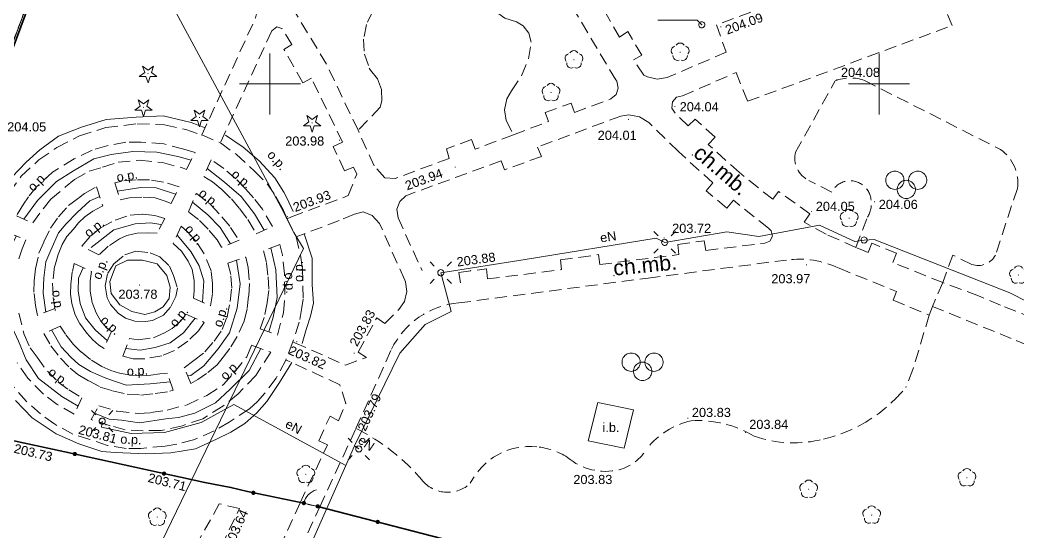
# Model space of a CAD drawing. Extents: x 0 to 7423283, y 0 to 5548300.
# Drawn here: x 7422329.5 to 7422411.4, y 5548163.2 to 5548205.2 of the extents above; entities that cross this region are included whole.
import ezdxf
from ezdxf.enums import TextEntityAlignment as Align

# ---------------------------------------------------------------- set-up
doc = ezdxf.new("R2010")
doc.units = 0
doc.header["$PDSIZE"] = 0.75
doc.linetypes.add('PRZER1-1', pattern=[2, 1, -1])
doc.linetypes.add('PRZER2-1', pattern=[3, 2, -1])
doc.layers.get('0').update_dxf_attribs({"linetype": 'CONTINUOUS', "lineweight": 13})
for name, color, linetype, lineweight, true_color in [('BUBS04', 7, 'PRZER2-1', 18, 0x0a0909), ('EGBD03', 7, 'CONTINUOUS', 18, 0x008000), ('EGBU01', 7, 'PRZER1-1', 18, 0x008000), ('OBOP01', 7, 'CONTINUOUS', 18, 0x008000), ('OBOP02', 7, 'CONTINUOUS', 18, 0x008000), ('OBOP05_02', 7, 'CONTINUOUS', 18, 0x0a0909), ('OBOP05_02_O', 7, 'CONTINUOUS', 18, 0x0a0909), ('SUPE04', 1, 'CONTINUOUS', 18, 0xff0000), ('SUPE04_O', 1, 'CONTINUOUS', 18, 0xff0000), ('SUUS15', 7, 'CONTINUOUS', 18, 0xff9100)]:
    doc.layers.add(name, color=color, linetype=linetype, lineweight=lineweight, true_color=true_color)
for name, color, linetype, lineweight in [('BUIB12_03', 7, 'CONTINUOUS', 18), ('BUIB12_03_O', 7, 'CONTINUOUS', 18), ('GSLKOC', 7, 'CONTINUOUS', 18), ('GTGETI_O', 7, 'CONTINUOUS', 18), ('KTCR02', 7, 'PRZER2-1', 18), ('KTOK04', 7, 'CONTINUOUS', 18), ('KTOK05_01', 7, 'CONTINUOUS', 35), ('RTPW02', 7, 'CONTINUOUS', 13), ('RTPW02_O', 7, 'CONTINUOUS', 13), ('SUSM', 7, 'CONTINUOUS', 18)]:
    doc.layers.add(name, color=color, linetype=linetype, lineweight=lineweight)
doc.layers.add('SUPS01_05', color=7, linetype='CONTINUOUS', true_color=0x803300)
doc.layers.add('SUPS01_05_O', color=7, linetype='CONTINUOUS', true_color=0x803300)
doc.styles.add('GEO-INFO', font='Arial')

# ---------------------------------------------------------------- blocks, each defined once
blk = doc.blocks.new('SPDIP')
blk.add_hatch(color=0).paths.add_polyline_path([(-0.09, 0), (-0.085595, -0.027812), (-0.072812, -0.052901), (-0.052901, -0.072812), (-0.027812, -0.085595), (0, -0.09), (0.027812, -0.085595), (0.052901, -0.072812), (0.072812, -0.052901), (0.085595, -0.027812), (0.09, 0), (0.085595, 0.027812), (0.072812, 0.052901), (0.052901, 0.072812), (0.027812, 0.085595), (0, 0.09), (-0.027812, 0.085595), (-0.052901, 0.072812), (-0.072812, 0.052901), (-0.085595, 0.027812)])
at = {"color": 0}
blk.add_lwpolyline([(0.177062, -0.544942), (-0.463555, -1.426676), (-0.463555, -0.336792), (-1.500096, 0), (-0.463555, 0.336792), (-0.463555, 1.426676), (0.177062, 0.544942), (1.213603, 0.881734), (0.572986, 0), (1.213603, -0.881734)], close=True, dxfattribs=at)
blk = doc.blocks.new('SPDLP')
blk.add_hatch(color=0).paths.add_polyline_path([(-0.09, 0), (-0.085595, -0.027812), (-0.072812, -0.052901), (-0.052901, -0.072812), (-0.027812, -0.085595), (0, -0.09), (0.027812, -0.085595), (0.052901, -0.072812), (0.072812, -0.052901), (0.085595, -0.027812), (0.09, 0), (0.085595, 0.027812), (0.072812, 0.052901), (0.052901, 0.072812), (0.027812, 0.085595), (0, 0.09), (-0.027812, 0.085595), (-0.052901, 0.072812), (-0.072812, 0.052901), (-0.085595, 0.027812)])
at = {"color": 0}
for points in [[(-1.292703, 0.137547), (-1.355024, 0.389802), (-1.327532, 0.648184), (-1.213525, 0.881678), (-1.026689, 1.062258), (-0.78945, 1.168249), (-0.530282, 1.186929)], [(-0.268652, 1.271938), (-0.048001, 1.40916), (0.20623, 1.462858), (0.463525, 1.426585), (0.693003, 1.304695), (0.867117, 1.11182), (0.964971, 0.871109)], [(1.126667, 0.648554), (1.325358, 0.481106), (1.454989, 0.255912), (1.5, 0), (1.454989, -0.255912), (1.325358, -0.481106), (1.126667, -0.648554)], [(-0.530282, -1.186929), (-0.78945, -1.168249), (-1.026689, -1.062258), (-1.213525, -0.881678), (-1.327532, -0.648184), (-1.355024, -0.389802), (-1.292703, -0.137547)], [(0.964971, -0.871109), (0.867117, -1.11182), (0.693003, -1.304695), (0.463525, -1.426585), (0.20623, -1.462858), (-0.048001, -1.40916), (-0.268652, -1.271938)]]:
    blk.add_lwpolyline(points, dxfattribs=at)
blk = doc.blocks.new('KOLO')
blk.add_hatch(color=0).paths.add_polyline_path([(0, 0.5), (-0.12941, 0.482963), (-0.25, 0.433013), (-0.353553, 0.353553), (-0.433013, 0.25), (-0.482963, 0.12941), (-0.5, 0), (-0.482963, -0.12941), (-0.433013, -0.25), (-0.353553, -0.353553), (-0.25, -0.433013), (-0.12941, -0.482963), (0, -0.5), (0.12941, -0.482963), (0.25, -0.433013), (0.353553, -0.353553), (0.433013, -0.25), (0.482963, -0.12941), (0.5, 0), (0.482963, 0.12941), (0.433013, 0.25), (0.353553, 0.353553), (0.25, 0.433013), (0.12941, 0.482963)])
blk = doc.blocks.new('POINT')
at = {"color": 0}
blk.add_point((0, 0), dxfattribs=at)
blk = doc.blocks.new('OKRAG_PELNY')
at = {"color": 0}
blk.add_lwpolyline([(0.5, 0), (0.482963, -0.12941), (0.433013, -0.25), (0.353553, -0.353553), (0.25, -0.433013), (0.12941, -0.482963), (0, -0.5), (-0.12941, -0.482963), (-0.25, -0.433013), (-0.353553, -0.353553), (-0.433013, -0.25), (-0.482963, -0.12941), (-0.5, 0), (-0.482963, 0.12941), (-0.433013, 0.25), (-0.353553, 0.353553), (-0.25, 0.433013), (-0.12941, 0.482963), (0, 0.5), (0.12941, 0.482963), (0.25, 0.433013), (0.353553, 0.353553), (0.433013, 0.25), (0.482963, 0.12941)], close=True, dxfattribs=at)
blk = doc.blocks.new('SUSM01_01')
at = {"color": 0}
for points in [[(-0.353553, 0.353553), (-0.212132, 0.212132)], [(0.353553, 0.353553), (0.212132, 0.212132)], [(-0.353553, -0.353553), (-0.212132, -0.212132)], [(0.353553, -0.353553), (0.212132, -0.212132)]]:
    blk.add_lwpolyline(points, dxfattribs=at)
blk.add_lwpolyline([(0.1, 0), (0.093969, -0.034202), (0.076604, -0.064279), (0.05, -0.086603), (0.025882, -0.096593), (0, -0.1), (-0.025882, -0.096593), (-0.05, -0.086603), (-0.073305, -0.068017), (-0.090097, -0.043388), (-0.098883, -0.014904), (-0.098883, 0.014904), (-0.090097, 0.043388), (-0.073305, 0.068017), (-0.05, 0.086603), (-0.022252, 0.097493), (0.007473, 0.09972), (0.036534, 0.093087), (0.062349, 0.078183), (0.082624, 0.056332), (0.095557, 0.029476)], close=True, dxfattribs=at)
blk = doc.blocks.new('KTOK04')
at = {"color": 0}
blk.add_lwpolyline([(0, 0), (-0.01711, -0.261052), (-0.068148, -0.517638), (-0.152241, -0.765367), (-0.267949, -1), (-0.413293, -1.217523), (-0.585786, -1.414214), (-0.782477, -1.586707), (-1, -1.732051)], dxfattribs=at)
blk = doc.blocks.new('BUBS04')
at = {"color": 0}
for points in [[(2.25, 1.875), (2.233246, 1.651437), (2.183359, 1.432867), (2.101453, 1.224174), (1.989358, 1.03002), (1.849578, 0.854741), (1.685235, 0.702253), (1.5, 0.575962), (1.298012, 0.478689), (1.083781, 0.412608), (0.862095, 0.379194), (0.637905, 0.379194), (0.416219, 0.412608), (0.201988, 0.478689), (0, 0.575962), (-0.185235, 0.702253), (-0.349578, 0.854741), (-0.489358, 1.03002), (-0.601453, 1.224174), (-0.683359, 1.432867), (-0.733246, 1.651437), (-0.75, 1.875), (-0.733246, 2.098563), (-0.683359, 2.317133), (-0.601453, 2.525826), (-0.489358, 2.71998), (-0.349578, 2.895259), (-0.185235, 3.047747), (0, 3.174038), (0.201988, 3.271311), (0.416219, 3.337392), (0.637905, 3.370806), (0.862095, 3.370806), (1.083781, 3.337392), (1.298012, 3.271311), (1.5, 3.174038), (1.685235, 3.047747), (1.849578, 2.895259), (1.989358, 2.71998), (2.101453, 2.525826), (2.183359, 2.317133), (2.233246, 2.098563)], [(0.75, 0), (0.733246, -0.223563), (0.683359, -0.442133), (0.601453, -0.650826), (0.489358, -0.84498), (0.349578, -1.020259), (0.185235, -1.172747), (0, -1.299038), (-0.201988, -1.396311), (-0.416219, -1.462392), (-0.637905, -1.495806), (-0.862095, -1.495806), (-1.083781, -1.462392), (-1.298012, -1.396311), (-1.5, -1.299038), (-1.685235, -1.172747), (-1.849578, -1.020259), (-1.989358, -0.84498), (-2.101453, -0.650826), (-2.183359, -0.442133), (-2.233246, -0.223563), (-2.25, 0), (-2.233246, 0.223563), (-2.183359, 0.442133), (-2.101453, 0.650826), (-1.989358, 0.84498), (-1.849578, 1.020259), (-1.685235, 1.172747), (-1.5, 1.299038), (-1.298012, 1.396311), (-1.083781, 1.462392), (-0.862095, 1.495806), (-0.637905, 1.495806), (-0.416219, 1.462392), (-0.201988, 1.396311), (0, 1.299038), (0.185235, 1.172747), (0.349578, 1.020259), (0.489358, 0.84498), (0.601453, 0.650826), (0.683359, 0.442133), (0.733246, 0.223563)], [(2.25, -1.875), (2.233246, -2.098563), (2.183359, -2.317133), (2.101453, -2.525826), (1.989358, -2.71998), (1.849578, -2.895259), (1.685235, -3.047747), (1.5, -3.174038), (1.298012, -3.271311), (1.083781, -3.337392), (0.862095, -3.370806), (0.637905, -3.370806), (0.416219, -3.337392), (0.201988, -3.271311), (0, -3.174038), (-0.185235, -3.047747), (-0.349578, -2.895259), (-0.489358, -2.71998), (-0.601453, -2.525826), (-0.683359, -2.317133), (-0.733246, -2.098563), (-0.75, -1.875), (-0.733246, -1.651437), (-0.683359, -1.432867), (-0.601453, -1.224174), (-0.489358, -1.03002), (-0.349578, -0.854741), (-0.185235, -0.702253), (0, -0.575962), (0.201988, -0.478689), (0.416219, -0.412608), (0.637905, -0.379194), (0.862095, -0.379194), (1.083781, -0.412608), (1.298012, -0.478689), (1.5, -0.575962), (1.685235, -0.702253), (1.849578, -0.854741), (1.989358, -1.03002), (2.101453, -1.224174), (2.183359, -1.432867), (2.233246, -1.651437)]]:
    blk.add_lwpolyline(points, close=True, dxfattribs=at)

msp = doc.modelspace()

# ---------------------------------------------------------------- linework, layer by layer
at = {"color": 7, "linetype": 'Continuous', "lineweight": 13, "elevation": 100, "flags": 128}
for points in [[(7422350, 5548197.5), (7422350, 5548202.5)], [(7422400, 5548197.5), (7422400, 5548202.5)], [(7422347.5, 5548200), (7422352.5, 5548200)], [(7422397.5, 5548200), (7422402.5, 5548200)]]:
    msp.add_lwpolyline(points, dxfattribs=at)
at = {"layer": 'BUBS04', "color": 18, "linetype": 'PRZER2-1', "lineweight": 18, "ltscale": 0.5, "true_color": 0x0a0909, "elevation": 10.14}
for points in [[(7422398.09, 5548186.59), (7422399.05, 5548189.07, 0.181646), (7422399.34, 5548190.47, 0.218356), (7422398.63, 5548191.72, 0.46809), (7422396.11, 5548191.11), (7422394.24, 5548192.08, -0.355829), (7422393.14, 5548194.41), (7422396.4, 5548200.25, -0.18562), (7422398.81, 5548200.27), (7422409.96, 5548194.62, -0.281668), (7422411.35, 5548191.41), (7422409.55, 5548185.96, -0.369061), (7422407.6, 5548185.19), (7422406.04, 5548185.96), (7422405.23, 5548183.7), (7422401.12, 5548185.35), (7422401.44, 5548186.11), (7422399.39, 5548186.93), (7422399.09, 5548186.17)], [(7422357.06, 5548171.73), (7422359.97, 5548178.21, -0.264376), (7422365.49, 5548182.03), (7422381.04, 5548184.07), (7422392.41, 5548185.55, -0.145654), (7422396.71, 5548184.88), (7422401.43, 5548182.97), (7422401.15, 5548182.26), (7422404.11, 5548181.03), (7422402.77, 5548176.56), (7422402.2, 5548175.1, -0.025705), (7422401.25, 5548174.08, -0.070601), (7422398.55, 5548172.05, -0.069815), (7422395.43, 5548170.86, -0.147434), (7422389.75, 5548171.09, 0.154457), (7422384.57, 5548172.36, 0.170786), (7422380.96, 5548170.1, -0.193912), (7422378.65, 5548168.34, -0.237125), (7422374.42, 5548169.36, 0.119882), (7422371.91, 5548170.23, 0.310977), (7422366.44, 5548167.23, -0.420388), (7422362.57, 5548167.39, 0.10407)]]:
    msp.add_lwpolyline(points, format="xyb", close=True, dxfattribs=at)
at = {"layer": 'BUIB12_03', "color": 7, "linetype": 'Continuous', "lineweight": 18, "elevation": 10.18}
msp.add_lwpolyline([(7422376.92, 5548173.87), (7422379.83, 5548173.26), (7422379.08, 5548170.12), (7422376.11, 5548170.73)], close=True, dxfattribs=at)
at = {"layer": 'EGBD03', "color": 96, "linetype": 'Continuous', "lineweight": 18, "true_color": 0x008000, "elevation": 10.3}
msp.add_lwpolyline([(7422255.35, 5548278.49), (7422248.49, 5548253.1), (7422240.39, 5548223.47), (7422232.19, 5548193.55), (7422247.5, 5548189.15), (7422282.6, 5548180.41), (7422301.87, 5548175.57), (7422312.62, 5548173.61), (7422317.43, 5548172.74), (7422345.7, 5548248.35), (7422295.99, 5548267.06), (7422289.86, 5548268.36), (7422265.15, 5548275.67)], close=True, dxfattribs=at)
msp.add_lwpolyline([(7422434.9, 5548214.47), (7422406.59, 5548225.32), (7422345.7, 5548248.35), (7422317.43, 5548172.74), (7422312.62, 5548173.61), (7422312.54, 5548171.89), (7422311.52, 5548169.79), (7422309.86, 5548168.41), (7422307.54, 5548167.74), (7422305.38, 5548168.07), (7422303.46, 5548169.17), (7422302.06, 5548170.93), (7422301.48, 5548172.95), (7422301.87, 5548175.57), (7422282.6, 5548180.41), (7422247.5, 5548189.15), (7422232.19, 5548193.55), (7422228, 5548178.12), (7422219.37, 5548146.4), (7422210.82, 5548114.83), (7422202.12, 5548083.12), (7422194.39, 5548053.5), (7422184.85, 5548019.75)], dxfattribs=at)
at = {"layer": 'EGBU01', "color": 7, "linetype": 'Continuous', "lineweight": 18, "elevation": 10.17}
msp.add_lwpolyline([(7422337.27, 5548225.81), (7422345.7, 5548248.35), (7422295.99, 5548267.06), (7422289.86, 5548268.36), (7422265.15, 5548275.67), (7422255.35, 5548278.49), (7422248.49, 5548253.1), (7422240.39, 5548223.47), (7422232.19, 5548193.55), (7422247.5, 5548189.15), (7422282.6, 5548180.41), (7422301.87, 5548175.57), (7422312.62, 5548173.61), (7422317.43, 5548172.74)], close=True, dxfattribs=at)
at = {"layer": 'EGBU01', "color": 96, "linetype": 'PRZER1-1', "lineweight": 18, "ltscale": 0.5, "true_color": 0x008000, "elevation": 10.18}
msp.add_lwpolyline([(7422337.27, 5548225.81), (7422345.7, 5548248.35), (7422295.99, 5548267.06), (7422289.86, 5548268.36), (7422265.15, 5548275.67), (7422255.35, 5548278.49), (7422248.49, 5548253.1), (7422240.39, 5548223.47), (7422232.19, 5548193.55), (7422247.5, 5548189.15), (7422282.6, 5548180.41), (7422301.87, 5548175.57), (7422312.62, 5548173.61), (7422317.43, 5548172.74)], close=True, dxfattribs=at)
at = {"layer": 'EGBU01', "color": 7, "linetype": 'Continuous', "lineweight": 18, "elevation": 10.17}
msp.add_lwpolyline([(7422434.9, 5548214.47), (7422406.59, 5548225.32), (7422376.95, 5548236.53), (7422372.77, 5548211.69), (7422337.27, 5548225.81), (7422317.43, 5548172.74), (7422312.62, 5548173.61), (7422312.54, 5548171.89), (7422311.52, 5548169.79), (7422309.86, 5548168.41), (7422307.54, 5548167.74), (7422305.38, 5548168.07), (7422303.46, 5548169.17), (7422302.06, 5548170.93), (7422301.48, 5548172.95), (7422301.87, 5548175.57), (7422282.6, 5548180.41), (7422247.5, 5548189.15), (7422232.19, 5548193.55), (7422228, 5548178.12), (7422219.37, 5548146.4), (7422210.82, 5548114.83)], dxfattribs=at)
at = {"layer": 'EGBU01', "color": 96, "linetype": 'PRZER1-1', "lineweight": 18, "ltscale": 0.5, "true_color": 0x008000, "elevation": 10.18}
msp.add_lwpolyline([(7422434.9, 5548214.47), (7422406.59, 5548225.32), (7422376.95, 5548236.53), (7422372.77, 5548211.69), (7422337.27, 5548225.81), (7422317.43, 5548172.74), (7422312.62, 5548173.61), (7422312.54, 5548171.89), (7422311.52, 5548169.79), (7422309.86, 5548168.41), (7422307.54, 5548167.74), (7422305.38, 5548168.07), (7422303.46, 5548169.17), (7422302.06, 5548170.93), (7422301.48, 5548172.95), (7422301.87, 5548175.57), (7422282.6, 5548180.41), (7422247.5, 5548189.15), (7422232.19, 5548193.55), (7422228, 5548178.12), (7422219.37, 5548146.4), (7422210.82, 5548114.83)], dxfattribs=at)
at = {"layer": 'GSLKOC', "color": 7, "linetype": 'PRZER2-1', "lineweight": 18, "ltscale": 0.5, "elevation": 10.18}
for points in [[(7422344.41, 5548195.81), (7422348.82, 5548205.42), (7422349.08, 5548206.52), (7422348.59, 5548207.94, 0.141206), (7422342.33, 5548215.24), (7422334.51, 5548218.05)], [(7422354.09, 5548165.3), (7422357.06, 5548171.73), (7422359.97, 5548178.21, -0.264376), (7422365.49, 5548182.03), (7422381.04, 5548184.07), (7422392.41, 5548185.55, -0.145654), (7422396.71, 5548184.88), (7422401.43, 5548182.97), (7422401.15, 5548182.26), (7422404.11, 5548181.03), (7422404.37, 5548181.75)]]:
    msp.add_lwpolyline(points, format="xyb", dxfattribs=at)
for points in [[(7422369.98, 5548195.83), (7422366.84, 5548194.64), (7422366.55, 5548195.44), (7422364.48, 5548194.66), (7422364.71, 5548193.89), (7422360.27, 5548192.24), (7422359.43, 5548192.3), (7422358.55, 5548193.27), (7422357.23, 5548196.19), (7422354.64, 5548201.62), (7422351.86, 5548206.21), (7422351.61, 5548206.93), (7422351.68, 5548207.8), (7422355.72, 5548216.53), (7422356.58, 5548217.18), (7422357.6, 5548217.25), (7422364.34, 5548214.67), (7422370.18, 5548212.43), (7422372, 5548210.98), (7422373.54, 5548208.48)], [(7422364.34, 5548214.67), (7422362.87, 5548210.51), (7422361.91, 5548208.83), (7422360.21, 5548207.67), (7422358.71, 5548206.27), (7422358.45, 5548205.97), (7422357.91, 5548204.87), (7422357.68, 5548203.67), (7422357.76, 5548202.45), (7422358.15, 5548201.3), (7422358.24, 5548201.12), (7422358.84, 5548200.41), (7422359.16, 5548199.54), (7422359.18, 5548198.6), (7422359.04, 5548198.08), (7422357.23, 5548196.19)], [(7422369.4, 5548196.99), (7422369.26, 5548197.88), (7422369.44, 5548198.77), (7422369.82, 5548199.42), (7422370.66, 5548200.66), (7422371.21, 5548202.05), (7422371.45, 5548203.42), (7422371.26, 5548204.17), (7422370.79, 5548204.77), (7422370.24, 5548205.1), (7422369.29, 5548205.39), (7422368.48, 5548205.97), (7422367.95, 5548206.65), (7422368.2, 5548207.75), (7422370.18, 5548212.43)], [(7422386.66, 5548204.85), (7422387.45, 5548202.6), (7422382.61, 5548200.53), (7422381.79, 5548200.39), (7422380.98, 5548200.57), (7422380.68, 5548200.72), (7422379.85, 5548201.96), (7422380.53, 5548202.35), (7422379.37, 5548204.29), (7422378.69, 5548203.82), (7422376.19, 5548208.29), (7422376.92, 5548208.48), (7422376.15, 5548211.58), (7422375.33, 5548211.35)], [(7422389.21, 5548198.57), (7422406.01, 5548204.79), (7422405.39, 5548206.2), (7422408.64, 5548207.37), (7422408.39, 5548208.19), (7422410.57, 5548208.97), (7422409.82, 5548211.06), (7422407.56, 5548210.26), (7422407.29, 5548211.05), (7422404.01, 5548209.82), (7422403.53, 5548211.08), (7422386.66, 5548204.85)], [(7422369.4, 5548196.99), (7422369.98, 5548195.83), (7422372.87, 5548196.91), (7422372.59, 5548197.65), (7422374.72, 5548198.43), (7422375, 5548197.64), (7422377.98, 5548198.77), (7422378.41, 5548199.13), (7422378.59, 5548199.66), (7422378.46, 5548200.21), (7422378.38, 5548200.32), (7422373.54, 5548208.48)], [(7422351.76, 5548189.09), (7422356.43, 5548190.83), (7422357.12, 5548192.59), (7422356.85, 5548193.17), (7422356.13, 5548192.86), (7422355.19, 5548194.87), (7422355.95, 5548195.23), (7422353.4, 5548200.48), (7422352.69, 5548200.1), (7422351.15, 5548202.81), (7422351.8, 5548203.24), (7422350.97, 5548204.54), (7422350.57, 5548204.69), (7422350.14, 5548204.34), (7422345.93, 5548195.16)], [(7422405.23, 5548183.7), (7422401.12, 5548185.35), (7422401.44, 5548186.11), (7422399.39, 5548186.93), (7422399.09, 5548186.17), (7422398.09, 5548186.59), (7422395.66, 5548187.66), (7422393.85, 5548188.65), (7422394.32, 5548189.33), (7422391.74, 5548191.18), (7422391.27, 5548190.53), (7422388.54, 5548192.72), (7422385.97, 5548195.04), (7422386.53, 5548195.63), (7422384.91, 5548197.1), (7422384.33, 5548196.55), (7422383.26, 5548197.59), (7422383, 5548198.02), (7422383.05, 5548198.52), (7422383.38, 5548198.9), (7422383.86, 5548199.01), (7422388.26, 5548200.94), (7422389.21, 5548198.57)], [(7422365.63, 5548183.68), (7422365.51, 5548184.52), (7422367.76, 5548184.83), (7422367.86, 5548184), (7422373.94, 5548184.76), (7422373.85, 5548185.57), (7422376.98, 5548185.99), (7422377.07, 5548185.18), (7422383.56, 5548186), (7422383.47, 5548186.81), (7422385.64, 5548187.13), (7422385.79, 5548186.33), (7422390.63, 5548186.94), (7422391.04, 5548187.11), (7422391.25, 5548187.5), (7422391.15, 5548187.94), (7422390.91, 5548188.16), (7422388.04, 5548190.45), (7422387.51, 5548189.81), (7422385.81, 5548191.23), (7422386.35, 5548191.88), (7422383.52, 5548194.46), (7422381.09, 5548196.84), (7422380.33, 5548197.29), (7422379.46, 5548197.45), (7422378.8, 5548197.36), (7422371.95, 5548194.82), (7422372.28, 5548194.05), (7422369.25, 5548192.94), (7422368.97, 5548193.69)], [(7422328.58, 5548191.1), (7422329.59, 5548192.42), (7422331.03, 5548193.76), (7422332.51, 5548194.78), (7422334.36, 5548195.73), (7422336.52, 5548196.41), (7422339.11, 5548196.73), (7422341.35, 5548196.63), (7422343.08, 5548196.26), (7422344.41, 5548195.81)], [(7422344.41, 5548195.81), (7422345.93, 5548195.16)], [(7422345.93, 5548195.16), (7422347.22, 5548194.23), (7422348.73, 5548192.84), (7422349.76, 5548191.79), (7422350.49, 5548190.76), (7422351.01, 5548189.85), (7422351.42, 5548188.94), (7422351.76, 5548189.09)], [(7422368.97, 5548193.69), (7422361.15, 5548190.82), (7422360.66, 5548190.35), (7422360.42, 5548189.71), (7422360.51, 5548189.02), (7422362.49, 5548184.68)], [(7422351.42, 5548188.94), (7422352.15, 5548187.46)], [(7422359, 5548188.54), (7422358.4, 5548189.19), (7422357.65, 5548189.51), (7422356.93, 5548189.31), (7422355.69, 5548188.78), (7422352.15, 5548187.46), (7422352.51, 5548185.95), (7422352.67, 5548184.84), (7422352.71, 5548183.43), (7422352.72, 5548182.35), (7422352.62, 5548181.66), (7422352.4, 5548180.44), (7422351.88, 5548178.85), (7422352.03, 5548178.77)], [(7422352.03, 5548178.77), (7422356.2, 5548176.93), (7422357.91, 5548177.56), (7422357.25, 5548178), (7422358.76, 5548180.8), (7422359.42, 5548180.35), (7422360.57, 5548181.49), (7422361.05, 5548182.16), (7422361.24, 5548182.96), (7422361.12, 5548183.77), (7422361.06, 5548183.91), (7422359, 5548188.54)], [(7422328.58, 5548187.76), (7422329.95, 5548187.21), (7422329.65, 5548186.46), (7422329.38, 5548185.65)], [(7422329.39, 5548181.2), (7422329.81, 5548179.43), (7422330.31, 5548178.35), (7422330.89, 5548177.58), (7422331.73, 5548176.42), (7422332.61, 5548175.54), (7422333.48, 5548174.91), (7422334.57, 5548174.25), (7422333.94, 5548172.9), (7422332.53, 5548173.7), (7422331.41, 5548174.54), (7422330.12, 5548175.86), (7422329.26, 5548177.11)], [(7422351.88, 5548178.85), (7422351.29, 5548177.32)], [(7422351.41, 5548177.32), (7422351.31, 5548177.34), (7422350.51, 5548175.86), (7422349.59, 5548174.64), (7422348.97, 5548173.93), (7422348.31, 5548173.35), (7422346.65, 5548172.26), (7422345.43, 5548171.54), (7422343.73, 5548170.79), (7422342.35, 5548170.44), (7422341.39, 5548170.29), (7422339.41, 5548170.09), (7422338.2, 5548170.08), (7422336.67, 5548170.33), (7422335.22, 5548170.83), (7422333.81, 5548171.26), (7422332.33, 5548172.08), (7422331.17, 5548172.93), (7422330.01, 5548173.94), (7422328.95, 5548175.14)], [(7422352.47, 5548165.64), (7422354.72, 5548170.38), (7422354, 5548170.71), (7422354.93, 5548172.74), (7422355.63, 5548172.37), (7422356.22, 5548173.78), (7422355.73, 5548175.32), (7422351.41, 5548177.32)]]:
    msp.add_lwpolyline(points, dxfattribs=at)
for points in [[(7422329.19, 5548189.17), (7422330.53, 5548188.59), (7422331.39, 5548189.76), (7422332.02, 5548190.53), (7422333.21, 5548191.55), (7422333.96, 5548192.15), (7422335.15, 5548192.83), (7422336.26, 5548193.16), (7422337.53, 5548193.57), (7422339.3, 5548193.75), (7422341.17, 5548193.54), (7422342.88, 5548193.09), (7422343.15, 5548192.98), (7422343.85, 5548194.38), (7422342.93, 5548194.64), (7422341.3, 5548195.07), (7422339.44, 5548195.23), (7422338.18, 5548195.21), (7422336.62, 5548194.92), (7422335.4, 5548194.56), (7422333.93, 5548193.86), (7422332.15, 5548192.76), (7422330.86, 5548191.58), (7422330.18, 5548190.74), (7422329.77, 5548190.14)], [(7422348.86, 5548187.71), (7422350.2, 5548188.31), (7422349.38, 5548189.72), (7422348.66, 5548190.64), (7422347.97, 5548191.43), (7422347.21, 5548192.2), (7422346.22, 5548193.05), (7422345.18, 5548193.77), (7422344.56, 5548192.41), (7422345.27, 5548191.96), (7422346.04, 5548191.33), (7422346.83, 5548190.56), (7422347.5, 5548189.77), (7422348.19, 5548188.87)], [(7422335.75, 5548191.56), (7422336.29, 5548189.99), (7422335.45, 5548189.56), (7422334.79, 5548189.08), (7422334.28, 5548188.6), (7422333.86, 5548188.08), (7422333.32, 5548187.48), (7422332.94, 5548186.82), (7422332.62, 5548186), (7422332.32, 5548185.01), (7422332.15, 5548183.66), (7422332.2, 5548182.47), (7422332.34, 5548181.57), (7422330.91, 5548181.01), (7422330.75, 5548181.82), (7422330.62, 5548182.92), (7422330.64, 5548183.83), (7422330.76, 5548184.82), (7422331.04, 5548186.1), (7422331.45, 5548187.04), (7422331.98, 5548188.17), (7422332.64, 5548189.1), (7422333.47, 5548190.02), (7422334.32, 5548190.65), (7422334.77, 5548191)], [(7422341.89, 5548190.2), (7422342.55, 5548191.56), (7422341.27, 5548191.95), (7422340.12, 5548192.13), (7422339.01, 5548192.14), (7422337.85, 5548192.03), (7422337.27, 5548191.87), (7422337.69, 5548190.5), (7422338.48, 5548190.66), (7422339.58, 5548190.71), (7422340.58, 5548190.65), (7422341.4, 5548190.39)], [(7422343.96, 5548191.02), (7422345.14, 5548190.07), (7422346.06, 5548189.1), (7422346.77, 5548188.23), (7422347.46, 5548187.17), (7422346.03, 5548186.6), (7422345.67, 5548187.22), (7422344.92, 5548188.08), (7422344.14, 5548188.87), (7422343.3, 5548189.51)], [(7422335.96, 5548185.97), (7422334.56, 5548186.68), (7422335.26, 5548187.52), (7422336.14, 5548188.21), (7422337.29, 5548188.83), (7422338.53, 5548189.24), (7422339.57, 5548189.31), (7422340.55, 5548189.2), (7422341.36, 5548188.97), (7422340.73, 5548187.75), (7422339.92, 5548187.78), (7422339.11, 5548187.74), (7422338.26, 5548187.56), (7422337.66, 5548187.29), (7422336.73, 5548186.68)], [(7422342.71, 5548188.32), (7422342.06, 5548186.91), (7422342.74, 5548186.29), (7422343.29, 5548185.45), (7422343.62, 5548184.76), (7422343.77, 5548183.86), (7422343.79, 5548183.01), (7422343.72, 5548182.41), (7422345.13, 5548181.8), (7422345.29, 5548182.82), (7422345.29, 5548183.62), (7422345.16, 5548184.66), (7422344.59, 5548186.06), (7422343.93, 5548187.08), (7422343.25, 5548187.84)], [(7422349.2, 5548179.91), (7422350.62, 5548179.39), (7422351.1, 5548181.23), (7422351.23, 5548182.76), (7422351.18, 5548184.41), (7422351.02, 5548185.96), (7422350.81, 5548186.82), (7422349.46, 5548186.31), (7422349.72, 5548185.29), (7422349.85, 5548184.17), (7422349.91, 5548183.06), (7422349.77, 5548182.05), (7422349.53, 5548180.84)], [(7422338.09, 5548185.97), (7422338.99, 5548186.28), (7422340.16, 5548186.14), (7422340.97, 5548185.8), (7422341.75, 5548185.05), (7422342.07, 5548184.27), (7422342.4, 5548183.23), (7422342.27, 5548182.57), (7422341.82, 5548181.66), (7422341.25, 5548181.03), (7422340.37, 5548180.59), (7422339.78, 5548180.5), (7422338.91, 5548180.53), (7422338.14, 5548180.79), (7422337.55, 5548181.2), (7422336.9, 5548181.89), (7422336.63, 5548182.45), (7422336.46, 5548183.44), (7422336.68, 5548184.47), (7422337.19, 5548185.23)], [(7422346.55, 5548185.29), (7422348.01, 5548185.79), (7422348.2, 5548184.93), (7422348.31, 5548183.62), (7422348.25, 5548182.58), (7422348.13, 5548181.53), (7422347.88, 5548180.53), (7422347.3, 5548179.28), (7422346.71, 5548178.29), (7422346.16, 5548177.58), (7422345.67, 5548176.95), (7422344.79, 5548176.23), (7422344.07, 5548175.74), (7422343.51, 5548175.42), (7422342.96, 5548176.71), (7422343.75, 5548177.3), (7422344.65, 5548178.01), (7422345.41, 5548178.9), (7422346.07, 5548179.84), (7422346.49, 5548180.9), (7422346.73, 5548182.16), (7422346.86, 5548183.25), (7422346.79, 5548184.36)], [(7422337, 5548179.69), (7422336.38, 5548178.29), (7422335.96, 5548178.57), (7422335.46, 5548179), (7422334.96, 5548179.56), (7422334.35, 5548180.39), (7422333.99, 5548181.14), (7422333.73, 5548181.98), (7422333.63, 5548182.74), (7422333.66, 5548183.57), (7422333.78, 5548184.61), (7422333.92, 5548185.26), (7422335.36, 5548184.61), (7422335.24, 5548183.83), (7422335.24, 5548183), (7422335.4, 5548182.07), (7422335.74, 5548181.22), (7422336.12, 5548180.54), (7422336.57, 5548180)], [(7422343.1, 5548181.11), (7422344.61, 5548180.43), (7422344.14, 5548179.73), (7422343.25, 5548178.9), (7422342.15, 5548178.12), (7422341.11, 5548177.7), (7422339.72, 5548177.44), (7422338.77, 5548177.45), (7422337.91, 5548177.66), (7422338.47, 5548179.1), (7422339.18, 5548179), (7422340.44, 5548179.18), (7422341.34, 5548179.57), (7422341.98, 5548179.93), (7422342.53, 5548180.4), (7422342.89, 5548180.82)], [(7422332.78, 5548180.12), (7422331.43, 5548179.53), (7422332.01, 5548178.52), (7422332.8, 5548177.51), (7422333.59, 5548176.68), (7422334.24, 5548176.15), (7422335.13, 5548175.63), (7422336.07, 5548175.13), (7422337.07, 5548174.83), (7422338.29, 5548174.55), (7422339.4, 5548174.47), (7422340.59, 5548174.59), (7422341.77, 5548174.78), (7422342.05, 5548174.87), (7422341.58, 5548176.28), (7422340.95, 5548176.2), (7422340.22, 5548176.1), (7422339.45, 5548176.05), (7422338.59, 5548176.1), (7422337.65, 5548176.26), (7422336.94, 5548176.5), (7422336.2, 5548176.81), (7422335.27, 5548177.38), (7422334.47, 5548178.03), (7422333.86, 5548178.61), (7422333.21, 5548179.47)], [(7422348.49, 5548178.56), (7422350.06, 5548177.98), (7422348.83, 5548176.09), (7422347.4, 5548174.58), (7422346.14, 5548173.56), (7422344.5, 5548172.53), (7422342.81, 5548171.96), (7422341.06, 5548171.56), (7422339.6, 5548171.55), (7422338.11, 5548171.63), (7422336.89, 5548171.95), (7422335.33, 5548172.47), (7422335.94, 5548173.59), (7422337.45, 5548173.14), (7422339.17, 5548172.96), (7422340.23, 5548173.03), (7422341.56, 5548173.24), (7422343.21, 5548173.68), (7422344.83, 5548174.44), (7422346.18, 5548175.33), (7422347.1, 5548176.35), (7422348.09, 5548177.62)]]:
    msp.add_lwpolyline(points, close=True, dxfattribs=at)
at = {"layer": 'KTCR02', "color": 7, "linetype": 'PRZER2-1', "lineweight": 18, "ltscale": 0.5, "elevation": 10.18}
msp.add_lwpolyline([(7422415.41, 5548179.71), (7422409.97, 5548181.85), (7422408.16, 5548182.61), (7422405.23, 5548183.7), (7422404.37, 5548181.75), (7422411.26, 5548178.94), (7422413.07, 5548178.21)], dxfattribs=at)
for points in [[(7422413.02, 5548131.88), (7422408.9, 5548124.5), (7422407, 5548122.03, -0.282144), (7422402.74, 5548120.53), (7422394.86, 5548121.15), (7422390.81, 5548121.68), (7422383.64, 5548123.07), (7422374.62, 5548125.11), (7422366.82, 5548127.15), (7422365.03, 5548127.57), (7422363.24, 5548128.03), (7422355.15, 5548130.48), (7422341.2, 5548135.21, -0.425492), (7422340.94, 5548136.38), (7422346.88, 5548149.52), (7422354.09, 5548165.3), (7422352.47, 5548165.64), (7422345.34, 5548149.92), (7422339.41, 5548136.88, -0.192115), (7422337.76, 5548136.04), (7422326.01, 5548140.19)], [(7422328.97, 5548147.47), (7422330.28, 5548151.08), (7422332.01, 5548153.51), (7422336.34, 5548152.5, 0.317572), (7422341.5, 5548154.31), (7422344.71, 5548159.35), (7422347.49, 5548165.16), (7422345.84, 5548165.56), (7422340.04, 5548155.13, -0.331423), (7422336.19, 5548154.17), (7422332.39, 5548154.9), (7422327.7, 5548155.39)]]:
    msp.add_lwpolyline(points, format="xyb", dxfattribs=at)
at = {"layer": 'KTOK04', "color": 7, "linetype": 'Continuous', "lineweight": 18, "elevation": 10.18}
msp.add_lwpolyline([(7422353.92, 5548165.34), (7422352.78, 5548165.61)], dxfattribs=at)
at = {"layer": 'KTOK05_01', "color": 7, "linetype": 'Continuous', "lineweight": 35, "elevation": 10.18}
for points in [[(7422317.81, 5548173.11), (7422334.51, 5548218.05)], [(7422308.17, 5548175.12), (7422317.56, 5548172.69), (7422317.81, 5548173.11), (7422333.16, 5548169.82), (7422344.66, 5548167.29), (7422346.79, 5548166.9), (7422348.16, 5548166.55), (7422352.78, 5548165.61)], [(7422420.68, 5548175.74), (7422420.45, 5548175.22), (7422419.93, 5548174.07), (7422419.21, 5548172.39), (7422416.94, 5548167.63), (7422411.86, 5548161.71), (7422410.61, 5548160.62), (7422405.02, 5548157.08), (7422400.36, 5548155.53), (7422398.38, 5548155.09), (7422394.48, 5548155.12), (7422380.92, 5548158.45), (7422367.98, 5548161.7), (7422353.92, 5548165.34)]]:
    msp.add_lwpolyline(points, dxfattribs=at)
at = {"layer": 'OBOP05_02', "color": 18, "linetype": 'Continuous', "lineweight": 18, "true_color": 0x0a0909, "elevation": 10.1}
for points in [[(7422328.83, 5548192.37), (7422329.98, 5548193.59), (7422331.12, 5548194.59), (7422332.65, 5548195.71), (7422334.54, 5548196.44), (7422336.55, 5548197.07), (7422339.03, 5548197.26), (7422341.24, 5548197.37), (7422343.54, 5548196.83), (7422344.68, 5548196.39)], [(7422346.34, 5548195.78), (7422347.81, 5548194.8), (7422349.12, 5548193.68), (7422350.39, 5548192.29), (7422351.15, 5548191.12), (7422351.35, 5548190.72), (7422351.9, 5548189.54)], [(7422329.79, 5548188.91), (7422330.92, 5548190.42), (7422332.49, 5548191.99), (7422333.88, 5548192.88), (7422335.54, 5548193.86), (7422336.97, 5548194.2), (7422338.73, 5548194.45), (7422340.7, 5548194.4), (7422342.45, 5548194.04), (7422343.53, 5548193.74)], [(7422344.85, 5548193.05), (7422346.26, 5548191.93), (7422347.64, 5548190.76), (7422348.72, 5548189.33), (7422349.51, 5548188)], [(7422337.48, 5548191.21), (7422339.41, 5548191.51), (7422340.67, 5548191.48), (7422342.25, 5548190.95)], [(7422331.59, 5548181.28), (7422331.37, 5548182.84), (7422331.45, 5548184.1), (7422331.59, 5548185.4), (7422332, 5548186.37), (7422332.64, 5548187.77), (7422333.27, 5548188.53), (7422334.18, 5548189.44), (7422335.22, 5548190.41), (7422336.03, 5548190.75)], [(7422343.65, 5548190.31), (7422344.91, 5548189.27), (7422345.91, 5548188.21), (7422346.76, 5548186.89)], [(7422335.33, 5548186.58), (7422337.19, 5548188.03), (7422338.93, 5548188.51), (7422340.2, 5548188.61), (7422341.05, 5548188.47)], [(7422334.25, 5548173.56), (7422332.92, 5548174.36), (7422330.99, 5548175.84), (7422330, 5548177.36), (7422329.35, 5548178.88), (7422328.73, 5548180.25), (7422328.22, 5548181.6), (7422328.17, 5548183.08), (7422328.55, 5548184.94), (7422328.61, 5548186.39), (7422329.17, 5548187.52)], [(7422342.38, 5548187.6), (7422343.5, 5548186.24), (7422344.19, 5548185.08), (7422344.56, 5548183.84), (7422344.46, 5548182.09)], [(7422352.8, 5548187.71), (7422353.47, 5548185.7), (7422353.45, 5548183.52), (7422353.56, 5548182.01), (7422353.32, 5548180.94), (7422352.97, 5548179.84), (7422352.65, 5548178.69)], [(7422350.08, 5548186.55), (7422350.47, 5548184.74), (7422350.58, 5548182.47), (7422350.25, 5548180.85), (7422349.9, 5548179.66)], [(7422336.66, 5548178.92), (7422335.66, 5548179.83), (7422334.85, 5548180.81), (7422334.42, 5548181.99), (7422334.25, 5548183.02), (7422334.27, 5548184.05), (7422334.67, 5548184.92)], [(7422347.25, 5548185.53), (7422347.54, 5548183.61), (7422347.31, 5548181.6), (7422346.69, 5548179.59), (7422345.74, 5548178.26), (7422344.57, 5548176.88), (7422343.51, 5548176.08), (7422343.25, 5548176.04)], [(7422343.87, 5548180.77), (7422342.9, 5548179.59), (7422341.82, 5548178.76), (7422340.57, 5548178.36), (7422339.35, 5548178.15), (7422338.16, 5548178.3)], [(7422341.82, 5548175.55), (7422340.17, 5548175.4), (7422338.19, 5548175.29), (7422336.54, 5548175.85), (7422335.26, 5548176.41), (7422334.32, 5548176.99), (7422333.65, 5548177.58), (7422332.85, 5548178.42), (7422332.06, 5548179.81)], [(7422349.26, 5548178.28), (7422348.29, 5548176.5), (7422346.71, 5548174.94), (7422345.52, 5548173.83), (7422343.84, 5548172.99), (7422342.48, 5548172.64), (7422341.45, 5548172.53), (7422339.3, 5548172.18), (7422337.8, 5548172.4), (7422336.81, 5548172.5), (7422335.61, 5548172.98)], [(7422351.79, 5548177.14), (7422350.79, 5548175.51), (7422349.74, 5548173.94), (7422348.92, 5548173.01), (7422347.94, 5548172.13), (7422346.8, 5548171.44), (7422345.61, 5548170.84), (7422343.9, 5548170.06), (7422341.87, 5548169.73), (7422339.81, 5548169.66), (7422337.28, 5548169.76), (7422336.19, 5548169.84), (7422334.3, 5548170.46), (7422332.44, 5548171.3), (7422330.48, 5548172.61), (7422329.1, 5548174.02)]]:
    msp.add_lwpolyline(points, dxfattribs=at)
msp.add_lwpolyline([(7422339.54, 5548185.55), (7422340.75, 5548185.25), (7422341.53, 5548184.29), (7422341.82, 5548183.32), (7422341.72, 5548182.4), (7422341.22, 5548181.72), (7422340.56, 5548181.29), (7422339.72, 5548181.08), (7422338.66, 5548181.32), (7422337.67, 5548181.88), (7422336.96, 5548182.79), (7422336.85, 5548183.78), (7422337.35, 5548185.07), (7422338.31, 5548185.53)], close=True, dxfattribs=at)
at = {"layer": 'SUPE04', "color": 1, "linetype": 'Continuous', "lineweight": 18, "true_color": 0xff0000, "elevation": 10.18}
for points in [[(7422294.42, 5548250.39), (7422297.21, 5548253.66), (7422310.13, 5548249.73), (7422346.33, 5548237.14), (7422346.66, 5548236.91), (7422343.07, 5548226.98), (7422339.56, 5548217.7), (7422338.09, 5548213.58), (7422340.89, 5548208.61), (7422341.14, 5548207.99), (7422350.93, 5548189.86), (7422351.96, 5548187.82), (7422352.74, 5548186.5), (7422338.72, 5548157.49), (7422345.35, 5548152.55), (7422352.72, 5548136.72), (7422381.48, 5548124.87), (7422385.94, 5548124.31), (7422391.48, 5548123.76), (7422404.77, 5548122.02), (7422417.61, 5548122.86)], [(7422356.24, 5548168.68), (7422356.94, 5548170.3), (7422360.67, 5548177.91), (7422362.73, 5548180.25), (7422364.88, 5548181.34), (7422364.3, 5548183.49), (7422364.02, 5548184.51), (7422370.95, 5548185.58), (7422381.71, 5548187.34), (7422382.4, 5548187), (7422387.5, 5548187.86), (7422390.13, 5548187.48), (7422395.12, 5548188.42)], [(7422395.12, 5548188.42), (7422398, 5548187.07), (7422398.77, 5548187.19), (7422399.59, 5548187.23), (7422410.74, 5548182.86), (7422414.96, 5548180.71), (7422416.42, 5548181.12), (7422431.31, 5548176.64), (7422433.85, 5548186.28)], [(7422349.2, 5548151.94), (7422349.11, 5548152.65), (7422356.24, 5548168.68), (7422347.04, 5548173.71), (7422344.36, 5548172.22), (7422341.33, 5548171.4), (7422338.61, 5548171.33), (7422336.17, 5548171.84), (7422336.23, 5548172.33)], [(7422356.94, 5548170.3), (7422357.29, 5548170.05)]]:
    msp.add_lwpolyline(points, dxfattribs=at)
at = {"layer": 'SUPS01_05_O', "color": 36, "linetype": 'Continuous', "lineweight": 9, "true_color": 0x803300, "elevation": 10.8, "flags": 128}
msp.add_lwpolyline([(7422381.85, 5548205.217), (7422385.053, 5548205.217), (7422385.44, 5548204.85)], dxfattribs=at)

# ---------------------------------------------------------------- block references
at = {"layer": 'BUBS04', "color": 18, "lineweight": 18, "true_color": 0x0a0909, "xscale": 0.5, "yscale": 0.5, "rotation": 90}
for p in [(7422402.232, 5548191.72, 10.14), (7422380.585, 5548176.793, 10.14)]:
    msp.add_blockref('BUBS04', p, dxfattribs=at)
at = {"layer": 'GSLKOC', "color": 7, "lineweight": 18, "xscale": 0.5, "yscale": 0.5, "rotation": 90}
for p in [(7422384.66, 5548194.16, 10.18), (7422378.24, 5548184.27, 10.18)]:
    msp.add_blockref('POINT', p, dxfattribs=at)
at = {"layer": 'KTOK04', "color": 7, "lineweight": 18, "xscale": 0.75, "yscale": 0.75, "rotation": 166.675468711283}
msp.add_blockref('KTOK04', (7422352.78, 5548165.61, 10.18), dxfattribs=at)
at = {"layer": 'KTOK05_01', "color": 7, "lineweight": 35, "xscale": 0.35, "yscale": 0.35, "rotation": 90}
for p in [(7422333.982, 5548169.639, 10.18), (7422341.306, 5548168.028, 10.18), (7422348.637, 5548166.453, 10.18), (7422352.78, 5548165.61, 10.18), (7422353.92, 5548165.34, 10.18), (7422358.845, 5548164.065, 10.18)]:
    msp.add_blockref('KOLO', p, dxfattribs=at)
at = {"layer": 'OBOP01', "color": 96, "lineweight": 18, "true_color": 0x008000, "xscale": 0.5, "yscale": 0.5, "rotation": 90}
for p in [(7422339.99, 5548200.85, 10.12), (7422339.62, 5548198.08, 10.12), (7422344.21, 5548197.24, 10.12), (7422353.46, 5548196.8, 10.12)]:
    msp.add_blockref('SPDIP', p, dxfattribs=at)
at = {"layer": 'OBOP02', "color": 96, "lineweight": 18, "true_color": 0x008000, "xscale": 0.5, "yscale": 0.5, "rotation": 90}
for p in [(7422383.67, 5548202.6, 10.12), (7422374.95, 5548201.98, 10.12), (7422373.07, 5548199.3, 10.12), (7422397.54, 5548188.98, 10.12), (7422411.44, 5548184.32, 10.12), (7422352.94, 5548167.97, 10.12), (7422407.21, 5548167.69, 10.12), (7422394.22, 5548166.75, 10.12), (7422340.75, 5548164.46, 10.12), (7422399.39, 5548164.63, 10.12)]:
    msp.add_blockref('SPDLP', p, dxfattribs=at)
at = {"layer": 'RTPW02', "color": 7, "lineweight": 13, "xscale": 0.09, "yscale": 0.09, "rotation": 90}
for p in [(7422387.01, 5548204.68, 10.2), (7422396.54, 5548200.37, 10.2), (7422383.24, 5548198.15, 10.2), (7422379.44, 5548197.09, 10.2), (7422344.41, 5548195.81, 10.2), (7422345.93, 5548195.16, 10.2), (7422355.71, 5548195.38, 10.2), (7422365.21, 5548193.17, 10.2), (7422399.62, 5548190.32, 10.2), (7422351.44, 5548189.11, 10.2), (7422394.46, 5548189.53, 10.2), (7422382.35, 5548187.36, 10.2), (7422394.04, 5548185.16, 10.2), (7422366.47, 5548184.69, 10.2), (7422339.28, 5548183.5, 10.2), (7422352.2, 5548178.85, 10.2), (7422356.91, 5548177.91, 10.2), (7422384.3, 5548172.58, 10.2), (7422336.54, 5548172.02, 10.2), (7422357.06, 5548171.73, 10.2), (7422389.04, 5548171.39, 10.2), (7422333.16, 5548169.82, 10.2), (7422377.15, 5548168.23, 10.2), (7422344.66, 5548167.29, 10.2), (7422347.49, 5548165.16, 10.2)]:
    msp.add_blockref('KOLO', p, dxfattribs=at)
at = {"layer": 'SUPS01_05', "color": 36, "lineweight": 5, "true_color": 0x803300, "xscale": 0.09, "yscale": 0.09, "rotation": 90}
msp.add_blockref('KOLO', (7422385.44, 5548204.85, 10.24), dxfattribs=at)
at = {"layer": 'SUSM', "color": 7, "lineweight": 18, "rotation": 90}
for name, p, xscale, yscale in [('SUSM01_01', (7422382.4, 5548187, 10.24), 2.5, 2.5), ('OKRAG_PELNY', (7422382.4, 5548187, 10.24), 0.5, 0.5), ('OKRAG_PELNY', (7422398.77, 5548187.19, 10.24), 0.5, 0.5), ('SUSM01_01', (7422364.02, 5548184.51, 10.24), 2.5, 2.5), ('OKRAG_PELNY', (7422364.02, 5548184.51, 10.24), 0.5, 0.5), ('SUSM01_01', (7422336.23, 5548172.33, 10.24), 2.5, 2.5), ('OKRAG_PELNY', (7422336.23, 5548172.33, 10.24), 0.5, 0.5), ('SUSM01_01', (7422357.29, 5548170.05, 10.24), 2.5, 2.5), ('OKRAG_PELNY', (7422357.29, 5548170.05, 10.24), 0.5, 0.5)]:
    msp.add_blockref(name, p, dxfattribs=dict(at, xscale=xscale, yscale=yscale))
at = {"layer": 'SUUS15', "color": 36, "lineweight": 18, "true_color": 0x803300, "xscale": 0.5, "yscale": 0.5, "rotation": 90}
msp.add_blockref('OKRAG_PELNY', (7422385.44, 5548204.85, 10.24), dxfattribs=at)

# ---------------------------------------------------------------- texts
at = {"layer": 'BUIB12_03_O', "color": 7, "linetype": 'Continuous', "lineweight": 0, "style": 'GEO-INFO'}
msp.add_text('i.b.', height=0.75, rotation=359.99979, dxfattribs=at).set_placement((7422377.296, 5548171.442, 10.8))
at = {"layer": 'GTGETI_O', "color": 7, "linetype": 'Continuous', "lineweight": 0, "style": 'GEO-INFO'}
for rotation, p in [(319.28893, (7422384.66, 5548194.16, 10.8)), (5.5093, (7422378.24, 5548184.27, 10.8))]:
    msp.add_text('ch.mb.', height=1.25, rotation=rotation, dxfattribs=at).set_placement(p)
at = {"layer": 'OBOP05_02_O', "color": 18, "linetype": 'Continuous', "lineweight": 0, "true_color": 0x0a0909, "style": 'GEO-INFO'}
for rotation, p in [(312.41698, (7422350.309, 5548193.491, 10.8)), (45, (7422331.175, 5548191.735, 10.8)), (8.83537, (7422338.33, 5548192.101, 10.8)), (319.70785, (7422347.435, 5548191.917, 10.8)), (320.46384, (7422344.757, 5548190.368, 10.8)), (37.93891, (7422335.799, 5548187.897, 10.8)), (309.47246, (7422343.519, 5548187.397, 10.8)), (68.81382, (7422336.401, 5548184.696, 10.8)), (89.47437, (7422352.71, 5548184.617, 10.8)), (272.77428, (7422351.274, 5548183.641, 10.8)), (278.02724, (7422332.223, 5548182.165, 10.8)), (72.85722, (7422346.283, 5548180.816, 10.8)), (317.69781, (7422336.665, 5548179.93, 10.8)), (50.57864, (7422342.806, 5548180.656, 10.8)), (322.51759, (7422332.411, 5548175.695, 10.8)), (3.17983, (7422339.138, 5548176.094, 10.8)), (44.63506, (7422346.973, 5548176.254, 10.8)), (357.73652, (7422338.575, 5548170.459, 10.8))]:
    msp.add_text('o.p.', height=0.75, rotation=rotation, dxfattribs=at).set_placement(p, align=Align.CENTER)
at = {"layer": 'RTPW02_O', "color": 7, "linetype": 'Continuous', "lineweight": 0, "style": 'GEO-INFO'}
for s, rotation, p in [('204.09', 20.18952, (7422387.54, 5548204.04, 10.8)), ('204.08', 359.99979, (7422396.87, 5548200.57, 10.8)), ('204.04', 359.99979, (7422383.63, 5548197.75, 10.8)), ('204.05', 359.99979, (7422328.43, 5548196.1, 10.8)), ('203.98', 359.99979, (7422351.25, 5548194.94, 10.8)), ('204.01', 359.99979, (7422376.9, 5548195.41, 10.8)), ('203.94', 20.26121, (7422361.26, 5548191.26, 10.8)), ('203.93', 20.45817, (7422352.07, 5548189.48, 10.8)), ('204.05', 359.99979, (7422394.8, 5548189.58, 10.8)), ('204.06', 359.99979, (7422399.97, 5548189.74, 10.8)), ('203.72', 359.99979, (7422383.01, 5548187.78, 10.8)), ('203.88', 7.72162, (7422365.38, 5548185.01, 10.8)), ('203.97', 359.99979, (7422391.15, 5548183.64, 10.8)), ('203.78', 359.99979, (7422337.56, 5548182.37, 10.8)), ('203.83', 61.45554, (7422357.15, 5548178.39, 10.8)), ('203.82', 336.0948, (7422351.46, 5548177.86, 10.8)), ('203.79', 65.48554, (7422357.838, 5548171.444, 10.8)), ('203.83', 359.99979, (7422384.63, 5548172.67, 10.8)), ('203.81', 345.04115, (7422334.22, 5548171.31, 10.8)), ('203.84', 359.99979, (7422389.34, 5548171.69, 10.8)), ('203.73', 346.62165, (7422328.92, 5548169.76, 10.8)), ('203.71', 345.93631, (7422339.92, 5548167.36, 10.8)), ('203.83', 359.99979, (7422374.9, 5548167.17, 10.8)), ('203.64', 65.23102, (7422346.91, 5548161.948, 10.8))]:
    msp.add_text(s, height=0.75, rotation=rotation, dxfattribs=at).set_placement(p)
at = {"layer": 'SUPE04_O', "color": 1, "linetype": 'Continuous', "lineweight": 0, "true_color": 0xff0000, "style": 'GEO-INFO'}
for rotation, p in [(9.11115, (7422377.16, 5548186.98, 10.8)), (331.51759, (7422351.18, 5548171.87, 10.8)), (325.27078, (7422357.15, 5548170.6, 10.8))]:
    msp.add_text('eN', height=0.75, rotation=rotation, dxfattribs=at).set_placement(p)

doc.saveas('drawing.dxf')
